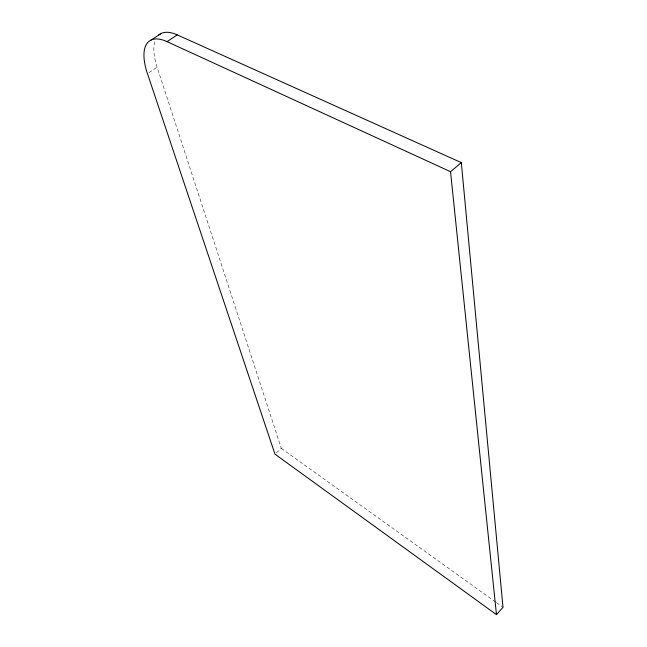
<?xml version="1.0" encoding="UTF-8"?>
<svg xmlns="http://www.w3.org/2000/svg" width="647" height="647" viewBox="0 0 647 647"><rect width="100%" height="100%" fill="white"/><g stroke="black" fill="none" stroke-linecap="round" stroke-linejoin="round"><path stroke-width="0.49" stroke-dasharray="3.23 2.43" d="M276.382 452.876L281.324 448.387L157.116 67.175A58.57 24.901 55.9 0 1 154.827 41.448M149.061 72.569L157.116 67.175M281.324 448.387L495.618 602.034M496.435 602.616L503.002 607.331"/><path stroke-width="0.97" d="M177.229 34.881L166.999 41.634A58.853 24.481 55.7 0 0 147.451 73.653L274.975 454.162L496.467 614.65L503.002 607.331L461.327 162.632L177.229 34.881A58.57 24.901 55.9 0 0 158.418 35.326M496.467 614.65L450.538 171.698L461.327 162.632M151.042 40.074L161.152 33.458M166.999 41.634L450.538 171.698"/></g></svg>
